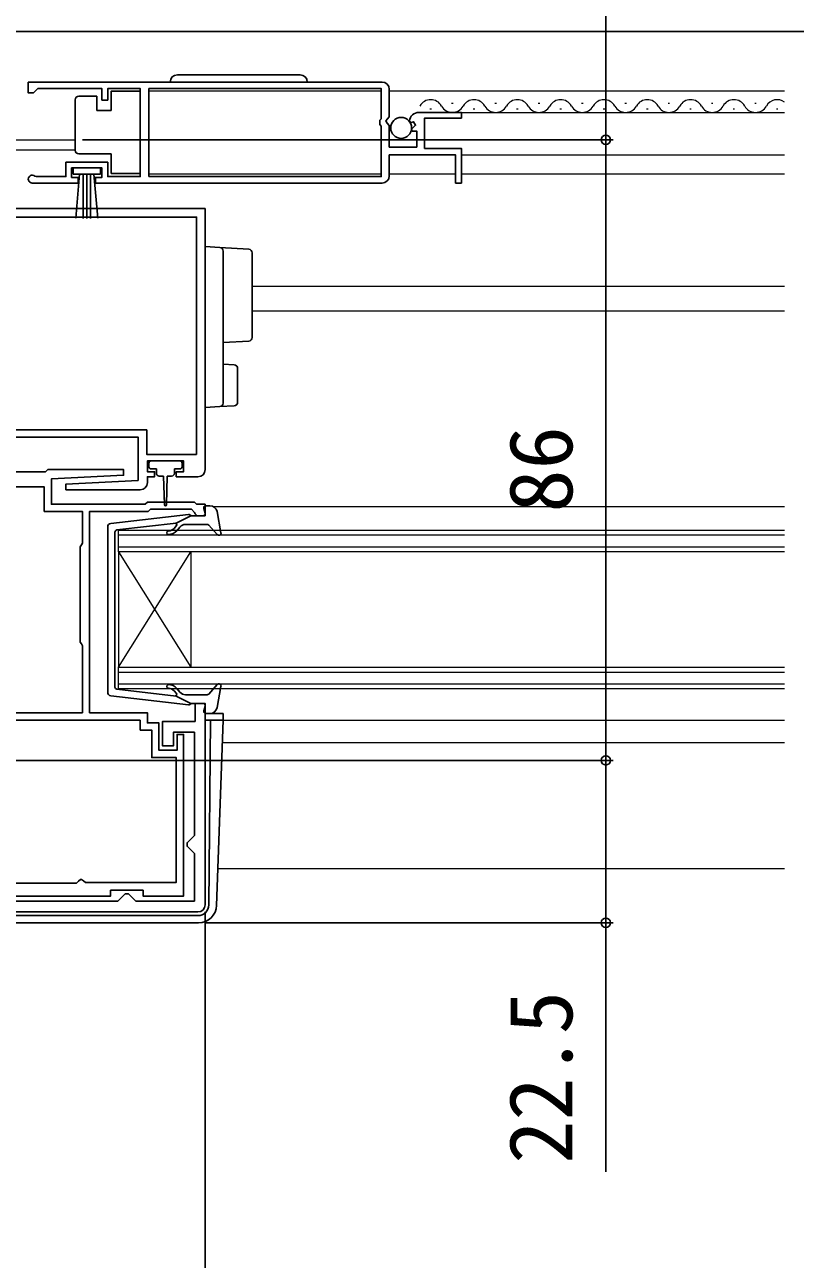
# Model space of a CAD drawing. Units: millimetres, scale not verified. Extents: x -525 to 525, y -782 to 778.
# Drawn here: x 0 to 106.7, y -680.4 to -509.3 of the extents above; entities that cross this region are included whole.
import ezdxf
from ezdxf.enums import TextEntityAlignment as Align

# ---------------------------------------------------------------- set-up
doc = ezdxf.new("R2010")
doc.units = ezdxf.units.MM
doc.header["$LTSCALE"] = 4
for name, color, linetype in [('0-2_YKK_11', 7, 'Continuous'), ('0-5_YKK_13', 4, 'Continuous'), ('0-7_YKK_D', 6, 'Continuous')]:
    doc.layers.add(name, color=color, linetype=linetype)
doc.layers.add('0-4_YKK_12', color=2, linetype='Continuous', lineweight=18)
doc.styles.add('ＭＳ ゴシック', font='')
doc.styles.get('ＭＳ ゴシック').set_extended_font_data('MS Gothic')

msp = doc.modelspace()

# ---------------------------------------------------------------- linework, layer by layer
at = {"layer": '0-2_YKK_11'}
for p, q in [((0.5, -517.3), (49.5, -517.3)), ((25, -571), (25, -534.8)), ((-24, -632.3), (24, -632.3))]:
    msp.add_line(p, q, dxfattribs=at)
for points in [[(1.404, -530.329), (1.598, -530.4), (5.7, -530.4), (5.7, -528.4), (11.5, -528.4), (11.5, -530.4), (15.997, -530.4), (15.997, -518.2), (11.5, -518.2), (11.5, -519.8), (10.7, -519.8), (10.7, -518.2), (1.8, -518.2), (1.5, -518.5), (1.2, -518.8), (0.5, -518.8), (0.5, -517.3)], [(50.5, -518.3), (50.5, -522.131), (50.047, -522.671), (50.2, -523), (50.5, -523.3), (50.5, -526.3), (54.3, -526.3), (54.3, -524.1), (53.683, -524.1), (53.576, -523.841), (54.141, -523.276), (53.871, -522.808), (53.552, -522.893), (53.301, -522.682)], [(54.595, -521.5), (60.5, -521.5), (60.5, -522.3), (55.4, -522.3), (55.4, -526.5), (60.5, -526.5), (60.5, -531.3), (59.7, -531.3), (59.7, -527.4), (50.5, -527.4), (50.5, -530.3)], [(49.5, -531.3), (9.8, -531.3), (9.8, -530.5), (10.7, -530.5), (10.7, -529.2), (6.5, -529.2), (6.5, -530.5), (7.4, -530.5), (7.4, -531.3), (1.05, -531.3)], [(25, -534.8), (-25, -534.8), (-25, -536.4), (-23.6, -536.4), (-23.6, -535.6), (-22.032, -535.6), (-21.866, -535.65), (-21.7, -535.7), (-9, -535.7), (-9, -565.5), (-24.1, -565.5), (-24.1, -563.3), (-23.9, -563.1), (-23.6, -562.8), (-23.6, -562.4), (-25, -562.4), (-25, -566.5), (15.7, -566.5), (15.7, -572.5), (5.69, -573.025), (5.71, -573.8), (16, -573.8)], [(-18, -571.3), (2.9, -571.3), (3.2, -571), (13.69, -571), (13.71, -571.775), (3.7, -572.3), (3.7, -575.8), (16.7, -575.8), (17, -575.5), (23.5, -575.5), (23.8, -575.8), (25, -575.8), (25, -577.4), (23.9, -577.4), (23.601, -577.12), (23.514, -576.928), (23.086, -576.5), (17.414, -576.5), (17.114, -576.8), (9, -576.8), (9, -604.7), (17, -604.7), (17, -606.1), (18.6, -606.1), (18.6, -609.9), (21.1, -609.9), (21.1, -607.7), (22, -607.7), (22, -630.1), (16.4, -630.1), (16.4, -629.3), (11.9, -629.3)], [(17, -572.8), (17, -572), (18, -572), (18, -571.3), (17, -571.3), (17, -569.8), (22, -569.8), (22, -571.3), (21, -571.3), (21, -572), (24, -572)], [(25, -631.3), (25, -603.4), (23.6, -603.4), (23.6, -605.9), (19.1, -605.9), (19.1, -609.3), (20.6, -609.3), (20.6, -607.4), (23.5, -607.4), (23.5, -621.7), (23, -622.2), (22.5, -622.7), (22.5, -623.2), (23, -623.7), (23.5, -624.2), (23.5, -630.8), (15.4, -630.8), (14.9, -630.3), (14.4, -629.8), (13.9, -629.8), (13.4, -630.3), (12.9, -630.8), (-13.4, -630.8)], [(11.9, -629.3), (11.9, -630.1), (-11.9, -630.1), (-11.9, -629.3), (-16.4, -629.3), (-16.4, -630.1), (-21.4, -630.1)]]:
    msp.add_lwpolyline(points, dxfattribs=at)
for points in [[(17.197, -530.4), (49.4, -530.4), (49.4, -523.4), (49.2, -523.2), (49.2, -522.6), (49.4, -522.4), (49.4, -518.2), (17.197, -518.2)], [(23.8, -568.9), (23.8, -536), (-7.7, -536), (-7.7, -553.9), (-7.8, -554.124), (-7.9, -554.347), (-7.9, -562.5), (-8.3, -563.193), (-8.3, -565.5), (16.9, -565.5), (16.9, -568.9)], [(8, -604.7), (-20.4, -604.7), (-20.4, -595.232), (-20.35, -595.066), (-20.3, -594.9), (-20.3, -576.5), (-17, -576.5), (-17, -573.4), (2.7, -573.4), (2.7, -576.8), (8, -576.8), (8, -581.18), (7.85, -581.44), (7.7, -581.7), (7.7, -594.9), (7.85, -595.16), (8, -595.42)], [(16, -605.7), (-20.4, -605.7), (-20.4, -628.2), (-7.816, -628.2), (-7.533, -628), (-7.25, -627.8), (-7.15, -627.8), (-6.854, -628.05), (-6.558, -628.3), (7.158, -628.3), (7.454, -628.05), (7.75, -627.8), (7.85, -627.8), (8.133, -628), (8.416, -628.2), (21, -628.2), (21, -610.9), (17.6, -610.9), (17.6, -607.1), (16, -607.1)]]:
    msp.add_lwpolyline(points, close=True, dxfattribs=at)
for centre, radius, start, end in [((49.5, -518.3), 1, 0.00001, 89.99999), ((54.595, -522.8), 1.3, 89.99998, 174.7841), ((1.05, -530.75), 0.55, 49.88058, 269.99997), ((49.5, -530.3), 1, 270.00001, 359.99999), ((24, -571), 1, 270.00001, 359.99999), ((16, -572.8), 1, 270.00207, 359.99999), ((24, -631.3), 1, 270.00001, 359.99999)]:
    msp.add_arc(centre, radius, start, end, dxfattribs=at)
at = {"layer": '0-4_YKK_12'}
for p, q in [((17.2, -518.5), (49.4, -518.5)), ((50.5, -518.5), (105.25, -518.5)), ((56.145, -520.999), (56.345, -520.999)), ((59.145, -520.239), (59.345, -520.239)), ((60.1, -521.5), (105.25, -521.5)), ((62.145, -520.999), (62.345, -520.999)), ((65.145, -520.239), (65.345, -520.239)), ((68.145, -520.999), (68.345, -520.999)), ((71.145, -520.239), (71.345, -520.239)), ((74.145, -520.999), (74.345, -520.999)), ((77.145, -520.239), (77.345, -520.239)), ((80.145, -520.999), (80.345, -520.999)), ((83.145, -520.239), (83.345, -520.239)), ((86.145, -520.999), (86.345, -520.999)), ((89.145, -520.239), (89.345, -520.239)), ((92.145, -520.999), (92.345, -520.999)), ((95.145, -520.239), (95.345, -520.239)), ((98.145, -520.999), (98.345, -520.999)), ((101.145, -520.239), (101.345, -520.239)), ((104.145, -520.999), (104.345, -520.999)), ((-105, -525.3), (6.997, -525.3)), ((-105, -526.7), (6.997, -526.7)), ((60.5, -527.4), (105.25, -527.4)), ((17.2, -530), (49.4, -530)), ((50.5, -530), (59.7, -530)), ((60.5, -530), (105.25, -530)), ((31.5, -545.6), (105.25, -545.6)), ((31.5, -549), (105.25, -549)), ((26.19, -576.1), (105.25, -576.1)), ((13, -579.4), (105.25, -579.4)), ((105.25, -580.1), (13, -580.1)), ((13, -581.7), (105.25, -581.7)), ((13, -582.4), (13, -598.4)), ((13, -582.4), (23, -598.4)), ((13, -598.4), (23, -582.4)), ((23, -582.4), (23, -598.4)), ((13, -598.4), (105.25, -598.4)), ((105.25, -599.1), (13, -599.1)), ((13, -600.7), (105.25, -600.7)), ((25, -605.7), (25.737, -605.7)), ((27.482, -605.7), (105.25, -605.7)), ((27.374, -608.8), (105.25, -608.8)), ((26.762, -626.3), (105.25, -626.3))]:
    msp.add_line(p, q, dxfattribs=at)
for points in [[(105.25, -582.4), (13, -582.4), (13, -579.4)], [(105.25, -601.4), (13, -601.4), (13, -598.4)]]:
    msp.add_lwpolyline(points, dxfattribs=at)
for centre, start, end in [((56.245, -521.458), 29.19937, 150.80063), ((62.245, -521.458), 29.19937, 150.80063), ((68.245, -521.458), 29.19937, 150.80063), ((74.245, -521.457), 29.19937, 150.80063), ((80.245, -521.457), 29.19937, 150.80063), ((86.245, -521.457), 29.19937, 150.80063), ((92.245, -521.457), 29.19937, 150.80063), ((98.245, -521.457), 29.19937, 150.80063), ((104.245, -521.457), 54.21641, 150.80063), ((59.245, -519.781), 209.19064, 330.80936), ((65.245, -519.781), 209.19064, 330.80936), ((71.245, -519.781), 209.19064, 330.80936), ((77.245, -519.781), 209.19064, 330.80936), ((83.245, -519.781), 209.19064, 330.80936), ((89.245, -519.781), 209.19064, 330.80936), ((95.245, -519.781), 209.19064, 330.80936), ((101.245, -519.781), 209.19064, 330.80936)]:
    msp.add_arc(centre, 1.718, start, end, dxfattribs=at)
at = {"layer": '0-5_YKK_13'}
for p, q in [((38.15, -516.3), (21.15, -516.3)), ((7.497, -519.25), (9.997, -519.25)), ((9.997, -519.25), (9.997, -521.25)), ((9.997, -521.25), (11.997, -521.25)), ((6.997, -526.75), (6.997, -526.25)), ((11.997, -527.25), (7.497, -527.25)), ((7.064, -536.177), (7.6, -530.05)), ((8.1, -530.05), (8.1, -536.2)), ((8.6, -530.05), (8.6, -536.2)), ((9.1, -530.05), (9.1, -536.2)), ((10.136, -536.177), (9.6, -530.05)), ((25, -540.1), (27.031, -540.224)), ((25, -542.096), (25, -540.1)), ((27.031, -540.224), (31.031, -540.469)), ((25, -542.096), (25, -547.45)), ((25, -547.45), (25, -549.916)), ((27.5, -547.45), (27.5, -550.208)), ((25, -552.378), (25, -560.404)), ((31.031, -553.184), (27.5, -553.4)), ((27.5, -556.4), (29.031, -556.494)), ((29.5, -556.993), (29.5, -561.654)), ((29.031, -562.153), (27.031, -562.276)), ((17.2, -570.101), (17.2, -570.601)), ((21.5, -569.801), (17.5, -569.801)), ((17.5, -570.901), (18.25, -570.901)), ((18.25, -570.901), (18.25, -571.501)), ((20.75, -571.501), (20.75, -570.901)), ((20.75, -570.901), (21.5, -570.901)), ((21.8, -570.601), (21.8, -570.101)), ((18.65, -571.901), (19.25, -571.901)), ((19.25, -571.901), (19.35, -575.855)), ((19.75, -571.901), (19.65, -575.855)), ((19.75, -571.901), (20.35, -571.901)), ((24.986, -577.019), (24.808, -576.38)), ((25.666, -576), (25.097, -576)), ((11.939, -578.449), (22.68, -577.202)), ((22.997, -577.4), (20.997, -578.413)), ((22.997, -577.4), (24.697, -577.4)), ((26.649, -576.818), (27.192, -579.745)), ((11.497, -601.855), (11.497, -578.945)), ((12.497, -579.667), (12.497, -590.4)), ((12.762, -579.369), (20.997, -578.413)), ((21.011, -578.759), (20.689, -579.143)), ((21.072, -579.464), (21.497, -578.957)), ((22.263, -578.6), (25.265, -578.6)), ((25.486, -578.698), (26.675, -580.002)), ((12.497, -601.133), (12.497, -590.4)), ((12.762, -601.431), (20.997, -602.387)), ((21.011, -602.04), (20.689, -601.657)), ((21.072, -601.336), (21.497, -601.843)), ((22.263, -602.2), (25.265, -602.2)), ((25.486, -602.102), (26.675, -600.798)), ((26.649, -603.982), (27.192, -601.055)), ((11.939, -602.351), (22.68, -603.598)), ((22.997, -603.4), (20.997, -602.387)), ((22.997, -603.4), (24.697, -603.4)), ((24.986, -603.78), (24.808, -604.419)), ((25, -604.8), (27.014, -604.8)), ((25.666, -604.8), (25.097, -604.8)), ((27.512, -604.826), (27.482, -605.7)), ((25, -605.7), (25.737, -605.7)), ((25.513, -631.313), (25.737, -605.7)), ((25.737, -605.7), (26.481, -605.7)), ((-24.013, -632.8), (24.014, -632.8)), ((24.086, -632.8), (24.014, -632.8)), ((-24.085, -633.8), (24.086, -633.8))]:
    msp.add_line(p, q, dxfattribs=at)
for points in [[(6.997, -526.25), (6.997, -520.25), (6.997, -519.75)], [(11.997, -521.25), (11.997, -518.55), (15.997, -518.55), (15.997, -529.95)], [(15.997, -529.95), (11.997, -529.95), (11.997, -527.25)], [(27.5, -540.723), (27.5, -542.22), (27.5, -547.45)], [(31.5, -540.968), (31.5, -542.465), (31.5, -551.188), (31.5, -552.685)], [(25, -552.378), (25, -551.864), (25, -551.359), (25, -550.862), (25, -550.379), (25, -549.916)], [(27.5, -550.208), (27.5, -550.62), (27.5, -551.048), (27.5, -551.492), (27.5, -551.949), (27.5, -552.411)], [(27.5, -552.411), (27.5, -560.28), (27.5, -561.777)], [(27.031, -562.276), (25, -562.4), (25, -560.404)], [(26.585, -631.387), (27.482, -605.7), (26.481, -605.7)]]:
    msp.add_lwpolyline(points, dxfattribs=at)
msp.add_lwpolyline([(6.7, -530.05), (10.5, -530.05), (10.5, -529.2), (6.7, -529.2)], close=True, dxfattribs=at)
msp.add_circle((52.15, -523.65), 1.45, dxfattribs=at)
for centre, radius, start, end in [((21.15, -517.3), 1, 90, 180), ((38.15, -517.3), 1, 0, 90), ((7.497, -519.75), 0.5, 90, 179.99999), ((7.497, -526.75), 0.5, 180.00005, 270), ((27, -540.723), 0.5, 0, 86.5), ((31, -540.968), 0.5, 0, 86.5), ((31, -552.685), 0.5, 273.5, 0), ((29, -556.993), 0.5, 0, 86.5), ((27, -561.777), 0.5, 273.5, 0), ((29, -561.654), 0.5, 273.5, 0), ((17.5, -570.101), 0.3, 90, 180), ((17.5, -570.601), 0.3, 180, 270), ((21.5, -570.101), 0.3, 0, 90), ((21.5, -570.601), 0.3, 270, 0), ((18.65, -571.501), 0.4, 180, 270), ((20.35, -571.501), 0.4, 270, 359.99781), ((19.5, -575.851), 0.15, 181.5265, 358.47315), ((25.097, -576.3), 0.3, 90, 195.56536), ((25.666, -577), 1, 10.51214, 90), ((22.714, -577.5), 0.3, 19.47122, 96.62089), ((24.697, -577.1), 0.3, 270, 15.56536), ((11.997, -578.945), 0.5, 96.62089, 180), ((12.797, -579.667), 0.3, 96.62089, 180), ((19.923, -579.75), 0.25, 90, 270), ((19.923, -578.5), 1, 270, 319.99999), ((19.923, -578.5), 1.5, 270, 319.99999), ((20.857, -578.631), 0.2, 319.99999, 96.62089), ((22.263, -579.6), 1, 90, 139.99999), ((25.265, -578.9), 0.3, 42.35531, 90), ((26.897, -579.8), 0.3, 222.35531, 10.51214), ((11.997, -601.855), 0.5, 180, 263.37911), ((12.797, -601.133), 0.3, 180, 263.37911), ((19.923, -601.05), 0.25, 90, 270), ((19.923, -602.3), 1.5, 40.00001, 90), ((19.923, -602.3), 1, 40.00001, 90), ((20.857, -602.169), 0.2, 263.37911, 40.00001), ((22.263, -601.2), 1, 220.00001, 270), ((25.265, -601.9), 0.3, 270, 317.64469), ((26.897, -601), 0.3, 349.48786, 137.64469), ((22.714, -603.3), 0.3, 263.37911, 340.52878), ((24.697, -603.7), 0.3, 344.43464, 90), ((25.097, -604.5), 0.3, 164.43464, 270), ((25.666, -603.8), 1, 270, 349.48786), ((24.014, -631.3), 1.5, 270, 359.5), ((24.086, -631.3), 2.5, 270, 358)]:
    msp.add_arc(centre, radius, start, end, dxfattribs=at)
msp.add_ellipse((27.012, -604.826), major_axis=(-0.5, 0), ratio=0.052503, start_param=3.1397508, end_param=4.7093291, dxfattribs=at)
at = {"layer": '0-7_YKK_D'}
for p, q in [((80.5, -525.3), (80.5, -455.3)), ((262.9, -510.3), (-262.9, -510.3)), ((7.997, -525.3), (81.5, -525.3)), ((7.997, -525.3), (81.5, -525.3)), ((80.5, -525.3), (80.5, -611.3)), ((-231.5, -611.3), (81.5, -611.3)), ((-231.5, -611.3), (81.5, -611.3)), ((25, -632.3), (25, -735.3)), ((25.086, -633.8), (81.5, -633.8))]:
    msp.add_line(p, q, dxfattribs=at)
msp.add_lwpolyline([(80.5, -611.3), (80.5, -633.8), (80.5, -668.305)], dxfattribs=at)
for centre in [(80.5, -525.3), (80.5, -525.3), (80.5, -611.3), (80.5, -611.3), (80.5, -633.8)]:
    msp.add_circle(centre, 0.637, dxfattribs=at)

# ---------------------------------------------------------------- texts
at = {"layer": '0-7_YKK_D', "style": 'ＭＳ ゴシック'}
for s, p in [('86', (78.5, -576.959)), ('22.5', (78.5, -667.191))]:
    msp.add_text(s, height=8.798, rotation=90, dxfattribs=at).set_placement(p, align=Align.BOTTOM_LEFT)

doc.saveas('drawing.dxf')
